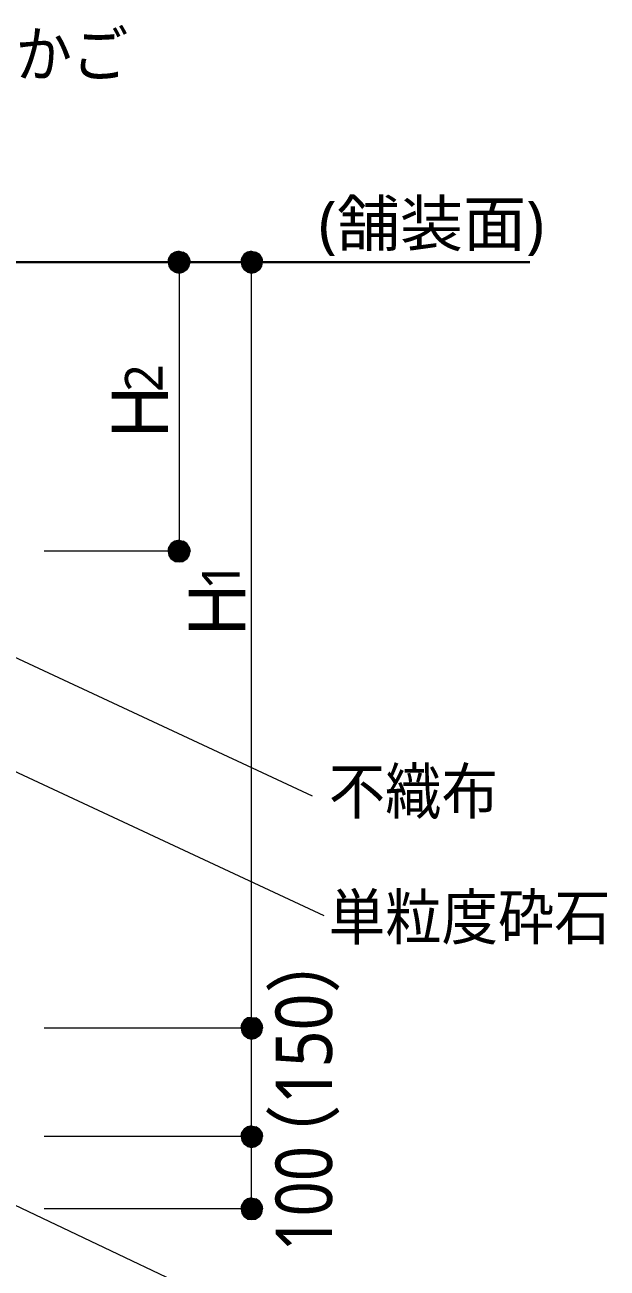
# Model space of a CAD drawing. Header units: millimetres. Extents: x 0 to 420, y 0 to 297.
# Drawn here: x 86.1 to 112.9, y 202.3 to 259.6 of the extents above; entities that cross this region are included whole.
import ezdxf
from ezdxf.enums import TextEntityAlignment as Align

# ---------------------------------------------------------------- set-up
doc = ezdxf.new("R2010")
doc.units = ezdxf.units.MM
doc.styles.add('kst32b', font='NotoSansJP-Variable.ttf')

msp = doc.modelspace()

# ---------------------------------------------------------------- hatches: boundary and pattern name
h = msp.add_hatch(color=7)
h.paths.add_polyline_path([(92.858, 249.047), (92.752, 248.878), (93.218, 248.687), (92.858, 249.047)])
h.paths.add_polyline_path([(92.752, 248.878), (93.218, 248.687), (92.71, 248.687), (92.752, 248.878)])
h.paths.add_polyline_path([(93.218, 248.687), (92.71, 248.687), (92.752, 248.497), (93.218, 248.687)])
for points in [[(93.028, 249.153), (92.858, 249.047), (93.218, 248.687), (93.028, 249.153)], [(96.372, 249.153), (96.224, 249.047), (96.562, 248.687), (96.372, 249.153)], [(93.028, 235.818), (92.858, 235.712), (93.218, 235.352), (93.028, 235.818)], [(96.372, 213.826), (96.224, 213.72), (96.562, 213.36), (96.372, 213.826)], [(96.372, 208.809), (96.224, 208.703), (96.562, 208.365), (96.372, 208.809)], [(96.372, 205.486), (96.224, 205.38), (96.562, 205.02), (96.372, 205.486)]]:
    msp.add_hatch(color=7).paths.add_polyline_path(points)
h = msp.add_hatch(color=7)
h.paths.add_polyline_path([(93.578, 249.047), (93.409, 249.153), (93.218, 248.687), (93.578, 249.047)])
h.paths.add_polyline_path([(93.409, 249.153), (93.218, 248.687), (93.218, 249.195), (93.409, 249.153)])
h.paths.add_polyline_path([(93.218, 248.687), (93.218, 249.195), (93.028, 249.153), (93.218, 248.687)])
h = msp.add_hatch(color=7)
h.paths.add_polyline_path([(93.684, 248.497), (93.726, 248.687), (93.218, 248.687), (93.684, 248.497)])
h.paths.add_polyline_path([(93.726, 248.687), (93.218, 248.687), (93.684, 248.878), (93.726, 248.687)])
h.paths.add_polyline_path([(93.218, 248.687), (93.684, 248.878), (93.578, 249.047), (93.218, 248.687)])
h = msp.add_hatch(color=7)
h.paths.add_polyline_path([(96.224, 249.047), (96.118, 248.878), (96.562, 248.687), (96.224, 249.047)])
h.paths.add_polyline_path([(96.118, 248.878), (96.562, 248.687), (96.076, 248.687), (96.118, 248.878)])
h.paths.add_polyline_path([(96.562, 248.687), (96.076, 248.687), (96.118, 248.497), (96.562, 248.687)])
h = msp.add_hatch(color=7)
h.paths.add_polyline_path([(96.922, 249.047), (96.753, 249.153), (96.562, 248.687), (96.922, 249.047)])
h.paths.add_polyline_path([(96.753, 249.153), (96.562, 248.687), (96.562, 249.195), (96.753, 249.153)])
h.paths.add_polyline_path([(96.562, 248.687), (96.562, 249.195), (96.372, 249.153), (96.562, 248.687)])
h = msp.add_hatch(color=7)
h.paths.add_polyline_path([(97.028, 248.497), (97.07, 248.687), (96.562, 248.687), (97.028, 248.497)])
h.paths.add_polyline_path([(97.07, 248.687), (96.562, 248.687), (97.028, 248.878), (97.07, 248.687)])
h.paths.add_polyline_path([(96.562, 248.687), (97.028, 248.878), (96.922, 249.047), (96.562, 248.687)])
h = msp.add_hatch(color=7)
h.paths.add_polyline_path([(92.752, 248.497), (92.858, 248.327), (93.218, 248.687), (92.752, 248.497)])
h.paths.add_polyline_path([(92.858, 248.327), (93.218, 248.687), (93.028, 248.221), (92.858, 248.327)])
h.paths.add_polyline_path([(93.218, 248.687), (93.028, 248.221), (93.218, 248.179), (93.218, 248.687)])
h = msp.add_hatch(color=7)
h.paths.add_polyline_path([(93.218, 248.179), (93.409, 248.221), (93.218, 248.687), (93.218, 248.179)])
h.paths.add_polyline_path([(93.409, 248.221), (93.218, 248.687), (93.578, 248.327), (93.409, 248.221)])
h.paths.add_polyline_path([(93.218, 248.687), (93.578, 248.327), (93.684, 248.497), (93.218, 248.687)])
h = msp.add_hatch(color=7)
h.paths.add_polyline_path([(96.118, 248.497), (96.224, 248.327), (96.562, 248.687), (96.118, 248.497)])
h.paths.add_polyline_path([(96.224, 248.327), (96.562, 248.687), (96.372, 248.221), (96.224, 248.327)])
h.paths.add_polyline_path([(96.562, 248.687), (96.372, 248.221), (96.562, 248.179), (96.562, 248.687)])
h = msp.add_hatch(color=7)
h.paths.add_polyline_path([(96.562, 248.179), (96.753, 248.221), (96.562, 248.687), (96.562, 248.179)])
h.paths.add_polyline_path([(96.753, 248.221), (96.562, 248.687), (96.922, 248.327), (96.753, 248.221)])
h.paths.add_polyline_path([(96.562, 248.687), (96.922, 248.327), (97.028, 248.497), (96.562, 248.687)])
h = msp.add_hatch(color=7)
h.paths.add_polyline_path([(92.858, 235.712), (92.752, 235.543), (93.218, 235.352), (92.858, 235.712)])
h.paths.add_polyline_path([(92.752, 235.543), (93.218, 235.352), (92.71, 235.352), (92.752, 235.543)])
h.paths.add_polyline_path([(93.218, 235.352), (92.71, 235.352), (92.752, 235.162), (93.218, 235.352)])
h = msp.add_hatch(color=7)
h.paths.add_polyline_path([(93.578, 235.712), (93.409, 235.818), (93.218, 235.352), (93.578, 235.712)])
h.paths.add_polyline_path([(93.409, 235.818), (93.218, 235.352), (93.218, 235.86), (93.409, 235.818)])
h.paths.add_polyline_path([(93.218, 235.352), (93.218, 235.86), (93.028, 235.818), (93.218, 235.352)])
h = msp.add_hatch(color=7)
h.paths.add_polyline_path([(93.684, 235.162), (93.726, 235.352), (93.218, 235.352), (93.684, 235.162)])
h.paths.add_polyline_path([(93.726, 235.352), (93.218, 235.352), (93.684, 235.543), (93.726, 235.352)])
h.paths.add_polyline_path([(93.218, 235.352), (93.684, 235.543), (93.578, 235.712), (93.218, 235.352)])
h = msp.add_hatch(color=7)
h.paths.add_polyline_path([(92.752, 235.162), (92.858, 234.992), (93.218, 235.352), (92.752, 235.162)])
h.paths.add_polyline_path([(92.858, 234.992), (93.218, 235.352), (93.028, 234.887), (92.858, 234.992)])
h.paths.add_polyline_path([(93.218, 235.352), (93.028, 234.887), (93.218, 234.865), (93.218, 235.352)])
h = msp.add_hatch(color=7)
h.paths.add_polyline_path([(93.218, 234.865), (93.409, 234.887), (93.218, 235.352), (93.218, 234.865)])
h.paths.add_polyline_path([(93.409, 234.887), (93.218, 235.352), (93.578, 234.992), (93.409, 234.887)])
h.paths.add_polyline_path([(93.218, 235.352), (93.578, 234.992), (93.684, 235.162), (93.218, 235.352)])
h = msp.add_hatch(color=7)
h.paths.add_polyline_path([(96.224, 213.72), (96.118, 213.55), (96.562, 213.36), (96.224, 213.72)])
h.paths.add_polyline_path([(96.118, 213.55), (96.562, 213.36), (96.076, 213.36), (96.118, 213.55)])
h.paths.add_polyline_path([(96.562, 213.36), (96.076, 213.36), (96.118, 213.17), (96.562, 213.36)])
h = msp.add_hatch(color=7)
h.paths.add_polyline_path([(96.118, 213.17), (96.224, 213), (96.562, 213.36), (96.118, 213.17)])
h.paths.add_polyline_path([(96.224, 213), (96.562, 213.36), (96.372, 212.894), (96.224, 213)])
h.paths.add_polyline_path([(96.562, 213.36), (96.372, 212.894), (96.562, 212.852), (96.562, 213.36)])
h = msp.add_hatch(color=7)
h.paths.add_polyline_path([(96.922, 213.72), (96.753, 213.826), (96.562, 213.36), (96.922, 213.72)])
h.paths.add_polyline_path([(96.753, 213.826), (96.562, 213.36), (96.562, 213.847), (96.753, 213.826)])
h.paths.add_polyline_path([(96.562, 213.36), (96.562, 213.847), (96.372, 213.826), (96.562, 213.36)])
h = msp.add_hatch(color=7)
h.paths.add_polyline_path([(97.028, 213.17), (97.07, 213.36), (96.562, 213.36), (97.028, 213.17)])
h.paths.add_polyline_path([(97.07, 213.36), (96.562, 213.36), (97.028, 213.55), (97.07, 213.36)])
h.paths.add_polyline_path([(96.562, 213.36), (97.028, 213.55), (96.922, 213.72), (96.562, 213.36)])
h = msp.add_hatch(color=7)
h.paths.add_polyline_path([(96.562, 212.852), (96.753, 212.894), (96.562, 213.36), (96.562, 212.852)])
h.paths.add_polyline_path([(96.753, 212.894), (96.562, 213.36), (96.922, 213), (96.753, 212.894)])
h.paths.add_polyline_path([(96.562, 213.36), (96.922, 213), (97.028, 213.17), (96.562, 213.36)])
h = msp.add_hatch(color=7)
h.paths.add_polyline_path([(96.922, 208.703), (96.753, 208.809), (96.562, 208.365), (96.922, 208.703)])
h.paths.add_polyline_path([(96.753, 208.809), (96.562, 208.365), (96.562, 208.851), (96.753, 208.809)])
h.paths.add_polyline_path([(96.562, 208.365), (96.562, 208.851), (96.372, 208.809), (96.562, 208.365)])
h = msp.add_hatch(color=7)
h.paths.add_polyline_path([(96.224, 208.703), (96.118, 208.555), (96.562, 208.365), (96.224, 208.703)])
h.paths.add_polyline_path([(96.118, 208.555), (96.562, 208.365), (96.076, 208.365), (96.118, 208.555)])
h.paths.add_polyline_path([(96.562, 208.365), (96.076, 208.365), (96.118, 208.174), (96.562, 208.365)])
h = msp.add_hatch(color=7)
h.paths.add_polyline_path([(96.118, 208.174), (96.224, 208.005), (96.562, 208.365), (96.118, 208.174)])
h.paths.add_polyline_path([(96.224, 208.005), (96.562, 208.365), (96.372, 207.899), (96.224, 208.005)])
h.paths.add_polyline_path([(96.562, 208.365), (96.372, 207.899), (96.562, 207.857), (96.562, 208.365)])
h = msp.add_hatch(color=7)
h.paths.add_polyline_path([(97.028, 208.174), (97.07, 208.365), (96.562, 208.365), (97.028, 208.174)])
h.paths.add_polyline_path([(97.07, 208.365), (96.562, 208.365), (97.028, 208.555), (97.07, 208.365)])
h.paths.add_polyline_path([(96.562, 208.365), (97.028, 208.555), (96.922, 208.703), (96.562, 208.365)])
h = msp.add_hatch(color=7)
h.paths.add_polyline_path([(96.562, 207.857), (96.753, 207.899), (96.562, 208.365), (96.562, 207.857)])
h.paths.add_polyline_path([(96.753, 207.899), (96.562, 208.365), (96.922, 208.005), (96.753, 207.899)])
h.paths.add_polyline_path([(96.562, 208.365), (96.922, 208.005), (97.028, 208.174), (96.562, 208.365)])
h = msp.add_hatch(color=7)
h.paths.add_polyline_path([(96.224, 205.38), (96.118, 205.211), (96.562, 205.02), (96.224, 205.38)])
h.paths.add_polyline_path([(96.118, 205.211), (96.562, 205.02), (96.076, 205.02), (96.118, 205.211)])
h.paths.add_polyline_path([(96.562, 205.02), (96.076, 205.02), (96.118, 204.83), (96.562, 205.02)])
h = msp.add_hatch(color=7)
h.paths.add_polyline_path([(96.922, 205.38), (96.753, 205.486), (96.562, 205.02), (96.922, 205.38)])
h.paths.add_polyline_path([(96.753, 205.486), (96.562, 205.02), (96.562, 205.528), (96.753, 205.486)])
h.paths.add_polyline_path([(96.562, 205.02), (96.562, 205.528), (96.372, 205.486), (96.562, 205.02)])
h = msp.add_hatch(color=7)
h.paths.add_polyline_path([(97.028, 204.83), (97.07, 205.02), (96.562, 205.02), (97.028, 204.83)])
h.paths.add_polyline_path([(97.07, 205.02), (96.562, 205.02), (97.028, 205.211), (97.07, 205.02)])
h.paths.add_polyline_path([(96.562, 205.02), (97.028, 205.211), (96.922, 205.38), (96.562, 205.02)])
h = msp.add_hatch(color=7)
h.paths.add_polyline_path([(96.118, 204.83), (96.224, 204.661), (96.562, 205.02), (96.118, 204.83)])
h.paths.add_polyline_path([(96.224, 204.661), (96.562, 205.02), (96.372, 204.555), (96.224, 204.661)])
h.paths.add_polyline_path([(96.562, 205.02), (96.372, 204.555), (96.562, 204.533), (96.562, 205.02)])
h = msp.add_hatch(color=7)
h.paths.add_polyline_path([(96.562, 204.533), (96.753, 204.555), (96.562, 205.02), (96.562, 204.533)])
h.paths.add_polyline_path([(96.753, 204.555), (96.562, 205.02), (96.922, 204.661), (96.753, 204.555)])
h.paths.add_polyline_path([(96.562, 205.02), (96.922, 204.661), (97.028, 204.83), (96.562, 205.02)])

# ---------------------------------------------------------------- linework, layer by layer
at = {"lineweight": 0}
for points in [[(92.752, 248.878), (93.218, 248.687), (92.71, 248.687)], [(92.858, 249.047), (92.752, 248.878), (93.218, 248.687)], [(93.028, 249.153), (92.858, 249.047), (93.218, 248.687)], [(93.218, 248.687), (93.218, 249.195), (93.028, 249.153)], [(93.409, 249.153), (93.218, 248.687), (93.218, 249.195)], [(93.578, 249.047), (93.409, 249.153), (93.218, 248.687)], [(93.218, 248.687), (93.684, 248.878), (93.578, 249.047)], [(93.726, 248.687), (93.218, 248.687), (93.684, 248.878)], [(96.118, 248.878), (96.562, 248.687), (96.076, 248.687)], [(96.224, 249.047), (96.118, 248.878), (96.562, 248.687)], [(96.372, 249.153), (96.224, 249.047), (96.562, 248.687)], [(96.562, 248.687), (96.562, 249.195), (96.372, 249.153)], [(96.753, 249.153), (96.562, 248.687), (96.562, 249.195)], [(96.922, 249.047), (96.753, 249.153), (96.562, 248.687)], [(96.562, 248.687), (97.028, 248.878), (96.922, 249.047)], [(97.07, 248.687), (96.562, 248.687), (97.028, 248.878)], [(93.218, 248.687), (92.71, 248.687), (92.752, 248.497)], [(92.752, 248.497), (92.858, 248.327), (93.218, 248.687)], [(92.858, 248.327), (93.218, 248.687), (93.028, 248.221)], [(93.218, 248.687), (93.028, 248.221), (93.218, 248.179)], [(93.218, 248.179), (93.409, 248.221), (93.218, 248.687)], [(93.409, 248.221), (93.218, 248.687), (93.578, 248.327)], [(93.218, 248.687), (93.578, 248.327), (93.684, 248.497)], [(93.684, 248.497), (93.726, 248.687), (93.218, 248.687)], [(96.562, 248.687), (96.076, 248.687), (96.118, 248.497)], [(96.118, 248.497), (96.224, 248.327), (96.562, 248.687)], [(96.224, 248.327), (96.562, 248.687), (96.372, 248.221)], [(96.562, 248.687), (96.372, 248.221), (96.562, 248.179)], [(96.562, 248.179), (96.753, 248.221), (96.562, 248.687)], [(96.753, 248.221), (96.562, 248.687), (96.922, 248.327)], [(96.562, 248.687), (96.922, 248.327), (97.028, 248.497)], [(97.028, 248.497), (97.07, 248.687), (96.562, 248.687)], [(92.858, 235.712), (92.752, 235.543), (93.218, 235.352)], [(93.028, 235.818), (92.858, 235.712), (93.218, 235.352)], [(93.218, 235.352), (93.218, 235.86), (93.028, 235.818)], [(93.409, 235.818), (93.218, 235.352), (93.218, 235.86)], [(93.578, 235.712), (93.409, 235.818), (93.218, 235.352)], [(93.218, 235.352), (93.684, 235.543), (93.578, 235.712)], [(92.752, 235.543), (93.218, 235.352), (92.71, 235.352)], [(93.218, 235.352), (92.71, 235.352), (92.752, 235.162)], [(92.752, 235.162), (92.858, 234.992), (93.218, 235.352)], [(92.858, 234.992), (93.218, 235.352), (93.028, 234.887)], [(93.218, 235.352), (93.028, 234.887), (93.218, 234.865)], [(93.726, 235.352), (93.218, 235.352), (93.684, 235.543)], [(93.218, 234.865), (93.409, 234.887), (93.218, 235.352)], [(93.409, 234.887), (93.218, 235.352), (93.578, 234.992)], [(93.218, 235.352), (93.578, 234.992), (93.684, 235.162)], [(93.684, 235.162), (93.726, 235.352), (93.218, 235.352)], [(96.118, 213.55), (96.562, 213.36), (96.076, 213.36)], [(96.562, 213.36), (96.076, 213.36), (96.118, 213.17)], [(96.224, 213.72), (96.118, 213.55), (96.562, 213.36)], [(96.118, 213.17), (96.224, 213), (96.562, 213.36)], [(96.372, 213.826), (96.224, 213.72), (96.562, 213.36)], [(96.224, 213), (96.562, 213.36), (96.372, 212.894)], [(96.562, 213.36), (96.562, 213.847), (96.372, 213.826)], [(96.562, 213.36), (96.372, 212.894), (96.562, 212.852)], [(96.753, 213.826), (96.562, 213.36), (96.562, 213.847)], [(96.922, 213.72), (96.753, 213.826), (96.562, 213.36)], [(96.562, 213.36), (97.028, 213.55), (96.922, 213.72)], [(97.07, 213.36), (96.562, 213.36), (97.028, 213.55)], [(96.562, 212.852), (96.753, 212.894), (96.562, 213.36)], [(96.753, 212.894), (96.562, 213.36), (96.922, 213)], [(96.562, 213.36), (96.922, 213), (97.028, 213.17)], [(97.028, 213.17), (97.07, 213.36), (96.562, 213.36)], [(96.372, 208.809), (96.224, 208.703), (96.562, 208.365)], [(96.562, 208.365), (96.562, 208.851), (96.372, 208.809)], [(96.753, 208.809), (96.562, 208.365), (96.562, 208.851)], [(96.922, 208.703), (96.753, 208.809), (96.562, 208.365)], [(96.118, 208.555), (96.562, 208.365), (96.076, 208.365)], [(96.562, 208.365), (96.076, 208.365), (96.118, 208.174)], [(96.224, 208.703), (96.118, 208.555), (96.562, 208.365)], [(96.118, 208.174), (96.224, 208.005), (96.562, 208.365)], [(96.224, 208.005), (96.562, 208.365), (96.372, 207.899)], [(96.562, 208.365), (96.372, 207.899), (96.562, 207.857)], [(96.562, 208.365), (97.028, 208.555), (96.922, 208.703)], [(97.07, 208.365), (96.562, 208.365), (97.028, 208.555)], [(96.562, 207.857), (96.753, 207.899), (96.562, 208.365)], [(96.753, 207.899), (96.562, 208.365), (96.922, 208.005)], [(96.562, 208.365), (96.922, 208.005), (97.028, 208.174)], [(97.028, 208.174), (97.07, 208.365), (96.562, 208.365)], [(96.224, 205.38), (96.118, 205.211), (96.562, 205.02)], [(96.372, 205.486), (96.224, 205.38), (96.562, 205.02)], [(96.562, 205.02), (96.562, 205.528), (96.372, 205.486)], [(96.753, 205.486), (96.562, 205.02), (96.562, 205.528)], [(96.922, 205.38), (96.753, 205.486), (96.562, 205.02)], [(96.562, 205.02), (97.028, 205.211), (96.922, 205.38)], [(96.118, 205.211), (96.562, 205.02), (96.076, 205.02)], [(96.562, 205.02), (96.076, 205.02), (96.118, 204.83)], [(96.118, 204.83), (96.224, 204.661), (96.562, 205.02)], [(96.224, 204.661), (96.562, 205.02), (96.372, 204.555)], [(96.562, 205.02), (96.372, 204.555), (96.562, 204.533)], [(97.07, 205.02), (96.562, 205.02), (97.028, 205.211)], [(96.562, 204.533), (96.753, 204.555), (96.562, 205.02)], [(96.753, 204.555), (96.562, 205.02), (96.922, 204.661)], [(96.562, 205.02), (96.922, 204.661), (97.028, 204.83)], [(97.028, 204.83), (97.07, 205.02), (96.562, 205.02)]]:
    msp.add_lwpolyline(points, close=True, dxfattribs=at)
at = {"lineweight": 30}
msp.add_lwpolyline([(109.389, 248.687), (80.878, 248.687)], dxfattribs=at)
at = {"lineweight": 13}
for points in [[(93.218, 248.687), (93.218, 235.352), (86.995, 235.352)], [(96.562, 205.02), (96.562, 248.687)], [(84.878, 230.822), (99.356, 224.07)], [(83.714, 226.102), (99.886, 218.546)], [(96.562, 213.36), (86.995, 213.36)], [(96.562, 208.365), (86.995, 208.365)], [(83.714, 206.121), (99.293, 198.713)], [(96.562, 205.02), (86.995, 205.02)]]:
    msp.add_lwpolyline(points, dxfattribs=at)

# ---------------------------------------------------------------- texts
at = {"style": 'kst32b'}
for s, height, p, p2 in [('ごみ除去用かご', 2.0791, (72.686, 257.238), (90.879, 257.238)), ('(舗装面)', 2.0791, (99.653, 249.428), (110.048, 249.428)), ('不織布', 2.0791, (100.118, 223.245), (107.915, 223.245)), ('単粒度砕石', 2.0791, (100.118, 217.445), (113.113, 217.445)), ('（150）', 2.5989, (100.267, 206.714), (100.267, 218.084)), ('100', 2.5989, (100.267, 203.052), (100.267, 207.925))]:
    msp.add_text(s, height=height, dxfattribs=at).set_placement(p, p2, align=Align.FIT)
for s, height, p in [('2', 1.733, (92.456, 242.697)), ('H', 2.599, (92.71, 240.517)), ('1', 1.733, (96.012, 233.574)), ('H', 2.599, (96.266, 231.394))]:
    msp.add_text(s, height=height, rotation=90, dxfattribs=at).set_placement(p)

doc.saveas('drawing.dxf')
